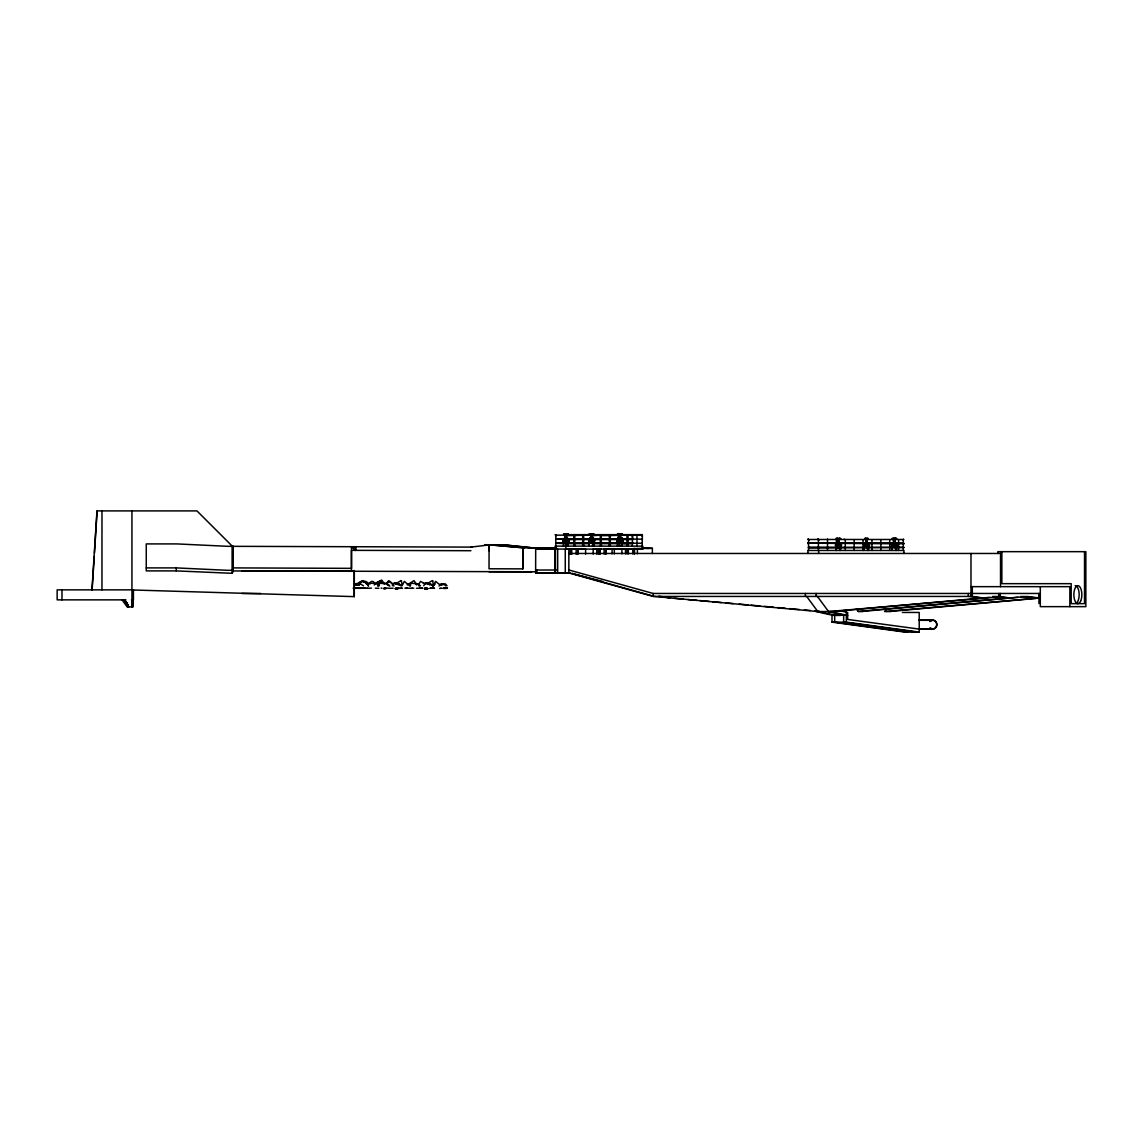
<?xml version="1.0" encoding="UTF-8"?>
<svg xmlns="http://www.w3.org/2000/svg" width="1143" height="1143" viewBox="0 0 1143 1143"><rect width="100%" height="100%" fill="white"/><g stroke="black" fill="none" stroke-linecap="round" stroke-linejoin="round"><path stroke-width="1.5" d="M131.945 589.959L354.273 596.632L354.287 570.528M632.393 535.996L632.665 534.667M642.137 535.167L642.237 535.996L642.395 534.653L566.685 534.653M354.544 571.3L233.101 570.943L232.115 573.3L232.115 546.311L233.172 546.354L233.101 570.943L232.115 573.3L176.251 570.9L146.261 570.9L146.261 543.911L176.865 543.911L227.686 546.311L472.159 547.111M354.273 596.632L354.301 570.743M351.472 571.343L351.472 546.74L355.573 546.754L355.559 550.354L351.472 550.34L351.472 568.342L233.115 567.9L232.115 570.3L227.114 570.3L176.251 567.9L146.261 567.9M489.075 550.783L489.09 544.782L524.094 547.868L489.09 544.782L489.018 568.771L522.837 568.871L522.894 547.883L556.112 547.997M554.869 573.043L554.941 549.069L556.284 549.054L535.696 549.054L535.624 573.043L556.227 573.043M577.744 554.084L577.744 548.954L576.629 548.954M606.061 553.898L606.076 548.754L604.947 548.769M634.394 553.712L634.408 548.569L633.279 548.583M637.365 553.769L637.451 548.511L643.552 548.426M652.353 553.569L652.382 548.326L646.066 548.283M618.892 543.139L618.306 541.682L618.963 542.282A1.629 1.457 -83.5 0 0 620.149 542.096L622.706 541.068L621.278 541.296M568.6 541.596L568.757 540.053M592.645 539.282L593.06 538.196L594.389 541.282L592.688 541.653M593.246 542.096L591.817 542.096A1.629 1.457 -83.5 0 1 590.645 542.282L589.817 541.511L589.702 543.139M592.731 539.739L594.36 539.782M621.235 539.167L621.406 538.024M621.678 538.882L622.606 541.253M839.591 543.439A1.714 1.529 -90 0 1 841.519 545.097A1.714 1.529 -90 0 1 839.591 546.754L840.548 545.097L839.548 544.254M836.105 544.539L835.933 545.897L837.448 546.611A1.629 1.457 -83.5 0 0 838.633 546.44L840.962 545.682L839.991 542.711M838.991 543.682L840.076 543.825L840.148 542.711M867.508 546.411C867.808 547.754 869.894 542.896 866.623 546.44A1.629 1.457 -83.5 0 1 865.451 546.611A1.657 1.472 -90 0 1 863.594 545.925L863.837 545.997A1.657 1.472 -90 0 0 865.737 546.597A1.657 1.472 -90 0 0 866.494 544.539A1.657 1.472 -90 0 0 864.722 543.496L864.994 543.496M869.151 545.797L867.18 545.768L867.223 547.483M868.794 544.254L868.723 545.897M897.155 545.754C897.626 545.611 894.726 543.111 896.398 542.711M895.998 542.711L896.126 543.711L896.269 542.711M632.55 535.653L632.336 546.14M642.309 539.139L621.835 539.139M642.395 535.653L642.18 546.14M377.819 585.93L377.347 583.859L370.132 583.073L367.903 583.587L368.232 585.802M91.969 589.859L96.969 510.907L196.967 510.907L233.472 547.368M92.126 589.859L94.24 556.527M94.469 553.012L97.126 510.907M563.985 543.139C564.813 537.039 562.842 542.739 565.299 540.382M591.817 535.724L591.574 534.195L592.96 533.81L589.231 533.81M591.574 536.953C589.874 531.995 599.518 534.595 589.202 534.038M618.034 543.139L617.677 539.639M836.519 547.483L836.619 545.854L837.505 545.868M839.505 538.339L838.362 538.796L840.862 538.482L836.019 538.41L838.491 538.71L838.376 541.982L837.876 540.168L838.791 539.91L837.948 539.825M864.522 547.483L864.622 545.854L865.508 545.868M892.512 547.483L892.626 545.854L893.497 545.868M894.498 541.268L894.412 538.696L894.512 539.796M591.66 534.81L591.674 537.467L591.074 535.653M620.006 536.796C618.949 534.61 623.049 533.495 617.549 533.638M838.576 541.653L838.362 538.796L839.605 538.453M893.312 538.482L896.841 538.453L892.026 538.41L894.412 539.025M894.483 538.839L894.355 539.467M377.776 585.116L377.833 584.387L377.704 585.673M565.328 542.339A1.629 1.457 -83.5 0 0 566.099 542.096L567.685 541.539L567.442 539.925M592.96 539.81C593.989 539.725 592.631 543.182 593.903 540.067M839.976 545.868C840.476 543.354 840.862 544.84 839.319 545.883M566.214 539.253L566.085 538.382M621.835 542.825C642.752 541.968 629.221 544.811 621.835 543.654M642.18 543.739L642.18 542.739M600.675 538.724L555.655 539.039L564.699 539.31L563.099 540.067L564.671 542.268M591.617 534.31L590.259 533.881L591.588 534.31M620.135 536.953C616.306 532.338 628.664 534.024 617.52 533.867M894.44 538.753L895.669 538.453L893.197 538.453M619.949 534.01L620.006 535.353M838.433 538.796L837.062 538.41L838.39 538.839M379.39 584.516L379.019 585.816M368.56 585.945C366.503 581.787 359.745 578.387 357.773 584.945M568.1 541.139L567.442 541.539L567.414 539.982M896.069 547.483C895.255 544.068 898.027 544.225 894.626 546.44A1.629 1.457 -83.5 0 1 893.455 546.611L893.097 545.868M564.499 538.382L564.228 539.239M564.256 542.182L565.714 541.596M565.285 541.411L565.656 539.925L564.428 539.253A1.657 1.472 -90 0 0 563.07 541.596A1.657 1.472 -90 0 0 565.628 541.596L565.685 541.611A1.657 1.472 -90 0 0 564.356 539.11L564.585 539.225M567.485 541.896L568.671 541.511M589.102 539.839L589.517 541.582L591.317 541.239A1.657 1.472 -90 0 0 590.445 538.982M589.331 539.139A1.657 1.472 -90 0 0 589.031 541.753A1.657 1.472 -90 0 0 591.345 541.411L591.517 539.896M592.788 538.924A1.714 1.529 -90 0 1 594.703 540.582A1.714 1.529 -90 0 1 592.788 542.239L593.203 541.653L593.274 543.139M618.263 541.739L618.763 541.753A3.829 1.614 -86.8 0 1 618.263 541.611L618.506 541.711M618.234 535.653L618.763 539.025M618.12 541.539L619.649 541.239A1.657 1.472 -90 0 1 617.12 541.239A1.657 1.472 -90 0 1 618.392 538.753A1.657 1.472 -90 0 1 619.677 541.239L619.82 539.639L618.406 538.024M621.492 541.953L621.592 543.139M837.848 543.668A1.657 1.472 -90 0 1 838.319 546.054A1.657 1.472 -90 0 1 836.162 546.368A1.657 1.472 -90 0 1 836.062 543.925L836.119 544.282M840.391 542.711L840.019 543.868M864.179 545.797L866.294 545.883M866.194 544.254L866.108 544.468A1.657 1.472 -90 0 1 865.494 546.597L864.751 545.94A3.829 1.614 -86.8 0 0 864.951 546.011L864.722 545.883M864.465 543.568L865.122 542.711L866.108 544.468A1.657 1.472 -90 0 0 864.494 543.496M866.065 545.883L866.28 544.297M867.48 546.483L867.151 546.711M894.297 544.339L893.24 546.54L892.169 545.797M892.04 544.254L892.083 545.654M894.169 544.554L893.197 543.725M896.941 544.425L896.283 545.64M565.928 535.996L565.956 537.153L565.828 536.324M837.805 545.682L837.205 543.725M632.179 535.167L632.779 539.639L632.108 538.724L618.977 538.91M379.462 583.173L386.948 583.344L389.92 586.116M565.542 537.653L565.342 535.838L566.099 535.924M619.592 537.296L619.42 535.153M619.892 537.296L620.506 535.481L619.392 535.481M866.908 542.025L866.108 541.868M894.097 541.868L894.083 539.91L894.755 541.868M865.751 545.468L865.822 544.711M565.299 539.996C564.599 543.482 563.228 538.453 564.099 541.368M591.088 541.139L591.431 541.411A1.657 1.472 -90 0 1 589.359 541.853A1.657 1.472 -90 0 1 589.259 539.41M618.634 538.024L618.577 538.91M836.976 546.525L836.905 545.911A3.829 1.614 -86.8 0 1 836.747 545.94L836.547 545.811M386.791 583.116L389.163 580.873L393.806 584.616M617.691 540.01C617.834 540.196 619.563 541.125 618.006 539.725M619.035 540.782L618.549 539.625M896.426 545.468L895.54 544.254M867.466 543.682L866.251 543.568L866.38 542.711M369.832 583.816L370.132 582.93L370.232 583.787M387.134 583.387L388.063 581.316M402.193 585.687L404.308 581.373L409.994 586.102M433.483 585.687L435.597 581.373L440.569 585.359M617.177 539.839L617.834 539.153M567.128 534.267L565.842 534.381L565.714 537.324M591.545 536.267L591.688 536.624M866.494 540.896L866.494 538.71L865.251 538.453M894.469 540.896L894.355 541.425M392.42 585.73L393.849 583.173L399.664 584.273C400.179 585.988 402.35 586.388 401.564 584.502M423.696 585.73L425.753 583.073L430.954 584.273L432.94 585.788L432.84 584.502M418.781 584.344L420.567 581.373L423.853 583.244M621.506 538.024L621.621 539.096M622.464 541.01C621.221 537.696 621.906 543.154 621.706 539.739M837.219 546.383L838.09 545.625M840.734 544.511L840.705 545.268M895.555 546.354L895.683 546.625A1.714 1.529 -90 0 0 897.512 545.097A1.714 1.529 -90 0 0 895.598 543.439M896.812 545.883L895.54 545.94L897.126 545.668M567.185 534.224C564.428 535.095 566.128 534.995 568.314 534.01M866.423 540.782L866.394 541.411M618.12 540.996L619.349 540.368L618.206 539.725M358.473 584.945L362.574 580.601L365.474 582.373L364.731 581.973C371.104 587.588 367.474 579.272 362.617 581.716M632.636 535.153L602.361 535.653M641.58 535.153L642.237 535.996M356.659 584.544L359.974 583.644L363.503 585.816M439.112 586.073C439.955 582.587 444.27 583.602 445.784 585.973M564.056 540.225L564.085 540.982M618.92 540.953L619.192 539.967L618.177 539.639M358.188 584.987L359.602 583.53L357.202 583.559M358.545 584.987L359.602 583.787M359.645 584.287L359.059 584.987L360.574 582.673M565.956 535.453L566.271 537.653M591.131 535.724L591.974 535.395L591.988 537.467M619.449 535.553L620.306 535.21L620.306 537.296M838.462 539.71L838.991 541.739L837.948 542.025M865.937 540.253L866.908 539.825M866.237 540.253L866.237 541.653L866.423 539.71L866.923 540.253M894.926 541.653L894.183 540.168M440.226 584.673L443.47 584.559M355.987 584.573L359.502 583.573M356.259 584.573L356.987 583.673M593.388 541.253L593.588 540.139L592.645 540.039M374.304 584.945L377.004 582.43M407.222 584.945L414.009 580.601L416.423 584.359M433.183 585.973L435.126 584.059M356.773 588.188L353.873 588.445M567.614 541.439L567.557 540.053M589.588 541.168L590.488 541.339L590.402 539.867M619.163 540.953L618.063 541.125M840.148 545.783L839.562 544.339M441.069 584.716L445.313 583.83L447.013 585.73M632.393 539.625L632.436 538.71M395.821 583.673L401.079 580.601L402.15 584.13M427.096 583.673L432.354 580.601L433.426 584.13M593.903 540.739L594.303 540.025M565.085 541.311L564.013 541.482M355.844 583.744L358.702 583.559M375.004 584.202L376.276 583.159M413.752 588.188L411.009 588.302M359.188 588.202L364.046 588.102M361.202 588.002L360.131 588.159M447.342 588.316L443.941 588.445M376.361 582.944L381.648 580.072L384.448 583.844M402.507 588.188L395.707 588.531M424.624 588.031L425.267 588.059M443.327 588.316L446.942 588.188M389.106 588.302L393.149 588.188M590.488 541.339L589.817 541.168M433.94 588.188L429.697 588.302M808.43 547.154L808.601 548.126L904.07 547.426L808.544 547.126L808.715 548.097M903.37 542.796L903.913 543.739L903.37 542.796L807.715 543.196L903.427 543.797M410.223 588.188L406.008 588.302M593.16 541.339L593.56 540.139M619.02 541.082L618.263 541.125M837.09 545.868L837.205 544.382M865.094 545.868L865.48 544.668M896.369 545.783L895.626 545.883M377.504 582.201L381.019 580.601L383.519 583.473M565.756 542.839L565.756 543.639M632.108 538.724L632.008 539.539L621.835 539.553M385.148 588.159L384.234 588.316L385.948 588.331M839.462 545.811L840.076 547.483M358.059 583.53L355.673 585.43M632.336 543.739L632.436 542.811M385.577 588.202L384.619 588.145M385.991 588.588L383.991 588.674M439.598 588.474L440.598 588.216M356.573 588.188L358.488 588.188M357.716 588.131L359.559 588.188M637.394 548.526L633.908 548.54M407.494 584.116L409.923 583.959M808.187 543.797L808.13 542.796M903.556 547.14L903.499 548.126M621.349 541.211L621.906 539.967M564.556 539.967L564.913 540.053M895.54 544.339L896.469 545.068M355.202 588.174L354.373 588.045M406.879 588.159L407.594 588.102M361.259 588.159L360.459 588.102L362.731 588.031M411.666 588.345L412.394 588.216M565.828 534.881L563.513 533.967L568.328 534.11M838.505 541.268L838.362 540.41M866.494 539.453L866.494 538.939M866.323 539.225C872.809 537.224 858.779 539.167 867.68 538.453L866.465 539.196M353.53 588.474L354.344 588.345M400.793 588.159L401.622 588.102M362.188 588.174L364.46 588.174M396.85 588.588L395.492 588.674L399.207 588.216M430.568 588.159L431.497 588.102M864.78 545.368L864.951 544.639M838.433 540.525L838.462 540.896M387.234 588.159L388.191 588.102M404.865 588.159L405.836 588.102M989.938 597.303L834.519 611.405M993.11 596.875L996.296 596.446M1017.942 597.303L862.522 611.405M1021.113 596.875L1024.285 596.446M431.954 588.188L434.497 588.302M470.902 547.111L490.347 544.782M446.77 588.288L443.055 588.302M619.892 538.024L619.777 538.867L620.92 538.91M397.564 588.602L395.907 588.588L398.564 588.316M353.687 588.188L355.502 588.131M556.312 570L535.638 570.043L536.981 570.028M395.149 588.745L397.678 588.531L396.092 588.645M427.882 588.602L424.582 588.559L427.568 588.674M354.659 587.831L353.916 587.888M378.847 588.302L375.333 588.188M998.982 593.46L998.982 596.446L987.866 597.946L828.546 611.548L817.431 596.446M858.207 611.391L1026.971 596.446L1039.416 597.946L1039.416 593.46L653.153 593.46L568.843 569.971M884.539 611.548L1039.701 597.946M890.511 611.405L1039.43 598.103M422.753 588.302L416.481 588.216M447.47 588.145L446.656 588.202M420.695 588.302L419.452 588.188M360.859 588.302L357.916 588.331M424.667 588.702L425.953 588.445M395.335 588.659L397.15 588.616M427.696 588.616L426.082 588.445L426.996 588.531M387.777 585.087L388.777 585.059L387.577 585.073M652.382 548.326L642.337 548.411M363.103 588.231L361.674 588.188L364.888 588.159M358.788 588.202L363.66 588.174M427.368 588.316L426.268 588.031M424.624 588.745L426.81 588.574M867.494 545.983L868.08 547.483M351.472 546.74L355.559 550.354L355.573 546.754M531.995 547.783L503.091 544.782L531.938 547.783M647.124 548.369L649.367 548.326L642.166 548.269M577.215 548.926L584.016 548.883M605.547 548.74L614.048 548.683M570.3 572.814L535.624 573.043L536.981 573.043M397.035 588.274L395.792 588.159M601.261 549.011L599.689 549.011L599.689 554.126M605.719 554.112L605.719 549.011L604.147 549.011L604.147 554.126M629.922 548.84L628.35 548.84L628.35 553.955M624.092 548.783L634.379 548.84L634.379 553.941M571.7 554.312L571.7 549.212L577.729 549.197L577.729 554.298M354.201 546.754L353.387 546.754M564.899 535.153L555.798 535.153L555.798 546.14M642.295 535.153L565.642 535.153L565.642 546.14M564.413 535.253L565.585 535.696M591.145 535.31L592.103 535.31M565.428 535.495L566.385 535.495M565.342 535.838L566.471 535.838L566.471 537.396M566.814 535.653L592.746 535.053M593.474 535.653L600.675 535.153M620.692 536.81L619.206 536.81L620.706 536.839M590.86 537.01L592.388 537.01M565.142 537.21L566.671 537.21M590.86 537.139L592.203 536.981M565.142 537.324L566.671 537.324M591.145 537.51L592.103 537.51M619.463 537.324L620.435 537.324M565.428 537.696L566.385 537.696M590.86 537.767L592.388 537.767L590.86 537.867M619.192 537.696L620.706 537.696M565.142 537.953L566.671 537.953M565.142 538.067L566.457 537.953M590.188 538.196L589.659 539.039L589.917 538.196M592.946 538.196L593.588 539.039M617.72 538.182L622.178 538.182M565.528 538.382L566.285 538.382L565.728 539.239M589.402 538.353L593.86 538.353M617.72 538.41L622.178 538.41M563.685 538.539L568.128 538.539M589.402 538.596L593.86 538.596M617.72 538.696L622.178 538.696M602.361 538.724L618.634 538.867M556.012 539.139L568.128 539.053M568.5 539.139L589.659 539.139M600.675 539.139L593.331 538.967M602.361 539.139L618.006 539.139M567.314 539.239L567.371 538.382M843.834 539.353L844.82 539.353M568.5 539.553L589.659 539.553M593.474 539.553L600.675 539.553M602.361 539.553L618.006 539.553M893.955 539.825L894.912 539.825M866.994 541.739L866.994 540.168L865.88 540.168L865.88 541.739M893.869 540.168L894.983 540.168M617.091 540.739L617.206 540.739A1.657 1.472 -90 0 0 619.677 541.582A1.657 1.472 -90 0 0 619.006 538.81A1.657 1.472 -90 0 0 617.206 540.839M837.676 541.539L839.191 541.539M867.18 541.539L865.68 541.539L867.194 541.653M837.676 541.653L839.119 541.496M893.955 542.025L894.912 542.025M837.676 542.282L839.191 542.282L837.719 542.282M867.194 542.282L865.68 542.282L867.18 542.425M838.062 543.568L838.805 542.711M866.251 542.711L866.808 543.568M868.394 542.711L868.166 543.568M894.483 542.711L894.055 543.568M564.685 542.825L555.641 543.239L564.685 543.654M566.814 542.825L589.659 542.825M593.474 542.825L600.675 542.825M602.361 542.825L618.449 542.825M632.336 543.239L642.18 543.239M836.205 543.111L840.662 543.111M864.208 543.111L868.666 543.111M892.197 543.111L896.655 543.111M836.205 543.382L840.662 543.382M864.208 543.382L868.666 543.382M892.197 543.382L896.655 543.382M566.814 543.654L589.659 543.654M593.474 543.654L600.675 543.654M602.361 543.654L618.006 543.654L618.006 542.825M838.805 543.568L838.19 542.711M839.876 543.697L840.276 542.711M486.175 544.725L484.918 544.725L504.334 544.782M838.219 545.44L838.319 545.44A1.657 1.472 -90 0 0 836.49 543.496M894.212 545.44L894.326 545.44A1.657 1.472 -90 0 0 892.497 543.496M535.696 549.054L642.852 549.14L642.852 546.14L555.127 546.14L555.127 549.14L556.384 549.14M568.843 553.469L999.168 553.469M489.004 571.771L531.924 571.757M970.979 586.659L1069.848 586.659L1069.848 606.647M371.475 588.102L367.417 588.302M381.09 588.102L381.948 588.159M421.61 588.102L422.567 588.159M440.869 588.216L441.655 588.102M395.907 588.588L397.793 588.588M241.759 593.474L260.747 593.474M557.67 549.14L557.67 572.929L568.843 572.957L653.153 596.446L972.307 596.446L983.423 597.946M992.753 596.446L1011.426 597.946M1020.742 596.446L1036.73 597.946M125.859 599.861L57.15 599.861L57.15 589.859L132.931 589.859L132.931 606.862L127.116 606.862L122.115 599.861M131.431 599.861L133.431 599.861L133.431 589.859M834.776 611.548L816.002 611.548L833.333 615.448M862.779 611.548L858.322 611.548L856.55 609.133M890.768 611.548L886.325 611.548L884.553 609.133M902.384 612.448L919.215 612.448L919.215 632.093L904.885 632.093L832.004 622.135L832.004 615.148L846.334 615.148M840.505 615.448L836.019 615.448L818.688 611.548M918.986 620.106L932.845 620.106M918.986 620.306L932.845 620.306M832.004 622.135L846.334 622.135L919.215 632.093M918.986 628.893L932.845 628.893M918.986 629.093L932.845 629.093M627.064 553.898L627.064 548.783L622.649 548.783L612.091 548.783L612.091 553.884M632.965 548.84L634.379 548.84M604.318 549.011L605.719 549.011M565.999 549.14L570.414 549.154L570.414 554.255M576.315 549.197L577.729 549.197M593.931 549.011L598.346 549.026L598.346 554.126M383.534 588.588L385.177 588.588M530.723 547.797L556.484 547.854M552.255 549.04L553.612 549.054M355.03 550.354L470.902 550.712M242.073 570.928L537.181 571.786M384.177 588.073L386.163 588.073M257.146 570.971L319.811 571.2M355.916 583.559L358.616 584.502M366.046 583.559L368.603 584.616M558.57 572.929L563.656 572.986M570.386 573.029L564.371 572.929M641.58 548.211L644.609 548.254M388.249 581.373L390.663 582.344L393.964 586.102M353.216 588.159L357.345 588.202M361.874 588.202L360.402 588.274M867.637 545.883L868.08 544.382M674.513 598.346L683.428 599.146M687.886 599.546L696.816 600.346M700.016 600.632L709.389 601.461M712.36 601.732L721.29 602.532M725.619 602.918L733.192 603.59M739.135 604.118L748.065 604.918M751.037 605.19L759.952 605.976M764.424 606.376L773.34 607.176M777.811 607.576L785.241 608.247M789.699 608.633L799.143 609.476M804.386 609.948L810.344 610.476M814.802 610.876L819.26 611.276M361.931 588.145L362.545 588.174M997.625 596.446L1008.74 597.946M969.621 596.446L980.737 597.946M919.215 629.093L847.663 619.435L847.663 612.448L839.476 610.605M916.529 632.093L843.648 622.135L843.648 615.148L827.646 611.548M907.571 632.093L834.69 622.135L834.69 615.148M866.408 539.025L865.194 538.453M358.431 583.573L359.345 583.73M386.32 583.859L378.933 583.173L378.804 585.83M363.86 588.059L364.688 588.202M355.444 588.059L356.273 588.202M353.73 588.059L354.187 588.145M433.468 588.216L434.211 588.345M366.16 583.53L367.846 584.544M591.374 541.425L591.431 541.411A1.657 1.472 -90 0 0 591.045 539.139M621.106 542.053A1.714 1.529 -90 0 0 623.021 540.182A1.714 1.529 -90 0 0 620.735 538.924L620.106 538.867M567.471 542.182L567.485 542.311A1.714 1.529 -90 0 0 567.628 539.11L567.642 538.382M830.332 611.548L847.663 615.448M416.909 583.787L410.866 583.173L410.451 585.73M420.538 585.73L415.952 583.459L416.595 584.987M602.547 581.444L571.871 573.415L654.496 596.446L817.802 611.548L806.687 596.446M658.782 596.16L670.041 597.946L666.64 597.046M388.891 585.73L387.948 585.03M367.56 588.174L365.631 588.031M428.139 584.002L425.753 583.073L429.311 584.473M396.85 584.002L398.021 584.473L394.464 583.073L395.264 583.416M564.228 541.482L565.242 540.525M620.463 538.953L620.506 538.982A1.714 1.529 -90 0 1 622.749 539.967A1.714 1.529 -90 0 1 621.278 542.125M418.409 584.187L416.238 584.216M836.99 543.496L836.805 543.511A1.657 1.472 -90 0 1 837.49 543.496M399.293 584.302L401.364 585.573L399.636 585.03M589.817 541.511L589.945 541.611A3.829 1.614 -86.8 0 0 590.345 541.696M893.212 544.382L892.726 545.883A3.829 1.614 -86.8 0 0 893.34 545.983M424.153 583.43L423.167 582.587L424.81 584.287M387.348 584.487L386.748 583.787L387.206 584.516M641.852 543.111L641.852 543.368M866.994 540.168L866.08 539.91M566.471 535.838L565.528 537.367M355.887 584.287L356.345 584.945L355.587 584.287M127.945 606.862L124.573 599.861M124.787 599.861L128.373 606.862M125.73 601.261L128.502 606.862L126.644 602.661M126.887 602.661L128.788 606.862M401.564 581.101L401.407 580.687M432.683 580.687L432.883 581.087M374.961 584.287C375.275 582.516 371.875 579.744 370.118 582.487L370.118 583.116M567.485 541.653L567.557 543.139M895.183 545.768L895.212 547.483M839.176 545.768L839.219 547.483M620.692 541.439L620.735 543.139M592.374 541.439L592.417 543.139M566.657 541.439L566.699 543.139M132.674 599.861L132.802 606.862M1084.521 551.669L1084.521 603.647L1071.191 603.647L1071.191 583.659L1001.854 583.659L1001.854 551.669M1040.301 586.659L1040.301 606.647L1085.85 606.647L1085.85 551.669L997.839 551.669L997.839 553.469M1038.958 593.46L1038.958 603.647M1000.525 551.669L1000.525 586.659M1000.311 593.46L1000.311 596.446M972.307 586.602L972.307 596.446M970.979 553.469L970.979 596.446M968.292 593.46L968.292 596.446M903.956 553.469L903.956 550.469L807.887 550.469L807.887 553.469M903.284 550.469L903.284 539.482L808.558 539.482L808.558 550.469M898.612 539.982L898.612 550.469M896.626 550.469L896.626 547.483L891.954 547.483L891.954 550.469M895.569 547.483L895.569 550.469M894.683 540.168L894.683 541.739M894.683 542.711L894.612 543.568M894.212 542.711L894.255 543.568M893.44 539.482L893.44 544.197M892.969 542.711L892.897 543.568M892.726 543.568L892.697 542.711L892.597 543.568M889.725 539.982L889.725 550.469M880.839 539.982L880.839 550.469M871.952 539.982L871.952 550.469M868.637 550.469L868.637 547.483L863.951 547.483L863.951 550.469M867.994 542.711L867.894 543.568M867.566 547.483L867.566 550.469M866.68 540.168L866.68 541.739M866.651 542.711L866.68 543.568M864.965 542.711L864.865 543.568M864.565 542.711L864.594 543.568M863.065 539.982L863.065 550.469M854.178 539.982L854.178 550.469M846.334 612.148L846.334 622.135M845.291 539.982L845.291 550.469M840.634 550.469L840.634 547.483L835.947 547.483L835.947 550.469M839.562 547.483L839.562 550.469M838.676 542.711L838.605 543.568M838.462 542.711L838.405 543.568M838.176 540.168L838.176 541.739M836.99 543.568L836.476 542.711L836.619 543.568M836.89 542.711L836.876 543.568M836.405 539.982L836.405 550.469M827.503 538.982L827.503 550.469M818.631 550.469L818.631 553.469M818.402 539.482L818.402 550.469M816.102 593.46L816.102 596.446M805.358 593.46L805.358 596.446M653.153 593.46L653.153 596.446M636.965 535.153L636.965 546.14M632.808 548.84L632.808 553.955M628.078 535.153L628.078 546.14M626.907 535.153L627.121 546.14M625.492 548.783L625.492 553.884M622.149 546.14L622.149 543.139L617.463 543.139L617.463 546.14M621.906 538.024L621.906 538.867L621.763 538.024M621.906 548.783L621.906 553.884M621.078 543.139L621.078 546.14M620.32 538.024L620.32 538.867L620.12 538.024M620.206 535.481L620.206 537.039M619.692 535.481L619.692 537.039M619.192 535.153L619.192 546.14M617.992 538.024L617.992 538.867M614.32 548.783L614.32 553.884M610.305 535.153L610.305 546.14M609.562 538.724L609.562 539.553M609.562 542.825L609.562 543.654M609.348 535.653L609.348 538.724M609.348 539.553L609.348 542.825M609.348 543.654L609.348 546.14M609.119 538.724L609.119 539.553M609.119 542.825L609.119 543.654M601.189 535.153L601.418 546.14M600.232 535.153L600.461 546.14M600.018 548.997L600.018 554.098M596.775 549.011L596.775 554.112M593.831 546.14L593.831 543.139L589.145 543.139L589.145 546.14M593.36 538.196L593.431 539.039M593.188 549.011L593.188 554.112M592.76 543.139L592.76 546.14M592.531 535.053L592.531 546.14M592.003 539.039L591.26 538.196L591.402 539.039M591.874 538.196L591.845 539.039M591.603 538.196L591.574 539.039M591.345 535.153L591.374 537.21M585.602 549.011L585.602 554.112M583.644 535.153L583.644 546.14M582.673 535.653L582.673 538.724M582.673 539.553L582.673 542.825M582.673 543.654L582.673 546.14M582.459 538.724L582.459 539.553M582.459 542.825L582.459 543.654M576.158 549.212L576.158 554.312M574.743 534.653L574.743 546.14M574.015 538.724L574.015 539.553M574.015 542.825L574.015 543.654M573.786 534.653L573.786 546.14M568.843 549.14L568.843 572.957L570.414 572.972L555.441 572.929L555.441 549.14M568.114 546.14L568.114 543.139L563.428 543.139L563.428 546.14M567.042 543.139L567.042 546.14M565.885 538.382L565.756 539.553M565.871 546.14L565.871 549.14M565.256 549.14L565.256 572.957M564.899 534.653L564.899 538.724M564.171 538.382L564.071 539.239M522.837 547.883L522.837 568.871M233.172 546.354L233.172 567.9M176.251 567.9L176.251 570.9M132.117 599.861L132.117 606.862M131.945 510.907L131.945 606.862M101.97 510.907L101.97 589.859M61.979 589.859L61.979 599.861M930.131 621.563A4.301 3.843 90 0 1 935.317 621.306A4.301 3.843 90 0 1 936.003 627.064A4.301 3.843 90 0 1 930.931 628.321M930.002 621.421A4.501 4.029 90 0 1 935.703 621.421A4.501 4.029 90 0 1 935.703 627.778A4.501 4.029 90 0 1 930.002 627.778M1075.163 585.659A9.001 4 90 0 1 1079.135 593.474A9.001 4 90 0 1 1076.206 603.347M592.56 538.924A1.714 1.529 -90 0 1 594.474 540.582A1.714 1.529 -90 0 1 592.56 542.239M568.228 539.282A1.714 1.529 -90 0 1 567.457 542.482M838.333 545.382A1.657 1.472 -90 0 1 836.033 546.454A1.657 1.472 -90 0 1 836.133 543.668M839.362 543.439A1.714 1.529 -90 0 1 841.291 545.097A1.714 1.529 -90 0 1 839.362 546.754M868.751 543.611A1.714 1.529 -90 0 1 869.194 546.14A1.714 1.529 -90 0 1 866.908 546.311M867.594 543.439A1.714 1.529 -90 0 1 868.38 543.439M867.366 543.439A1.714 1.529 -90 0 1 869.266 545.325A1.714 1.529 -90 0 1 866.994 546.583M894.326 545.382A1.657 1.472 -90 0 1 892.026 546.454A1.657 1.472 -90 0 1 892.14 543.668M895.355 543.439A1.714 1.529 -90 0 1 897.284 545.097A1.714 1.529 -90 0 1 895.355 546.754M892.897 539.496L893.94 539.225L892.983 539.482M892.897 547.354L892.897 547.354M903.642 539.439L902.87 539.91L903.656 539.31M817.559 543.196L818.445 543.396L817.559 543.196M817.974 547.526L818.859 547.726L817.974 547.526M556.384 539.139L556.384 539.139M556.384 543.239L556.384 543.239M631.75 543.139L631.75 543.139M589.288 540.353L589.288 540.353M836.09 544.882L836.09 544.882M864.094 544.882L864.094 544.882M892.083 544.882L892.083 544.882M555.312 534.795L556.212 535.581L555.312 534.795M808.072 539.125L808.973 539.91L808.072 539.125M817.931 539.125L818.817 539.91L817.931 539.125M590.688 541.253L590.517 541.339M419.895 585.573L418.809 585.616L419.895 585.573M432.64 585.573L430.582 584.302L432.64 585.573M642.166 538.639L641.737 539.639L642.195 538.71M563.156 541.096L563.056 541.096A1.657 1.472 -90 0 1 564.971 539.167A1.657 1.472 -90 0 1 565.628 541.939A1.657 1.472 -90 0 1 563.156 541.196M895.198 541.539L893.669 541.539L895.126 541.496M895.198 542.282L893.669 542.282L895.14 542.282M429.497 583.859L428.182 583.602L430.397 584.187L429.497 583.859M398.207 583.859L396.892 583.602L399.107 584.187L398.207 583.859M427.682 583.587L426.925 583.301L429.939 584.745L427.682 583.587M396.407 583.587L395.635 583.301L398.664 584.745L396.407 583.587M364.86 582.416L364.031 581.973L364.774 582.373M128.002 606.862L124.03 599.861L128.045 606.862M432.911 582.273L432.911 582.273M401.622 582.273L401.622 582.273M432.826 582.916L432.826 582.916M401.55 582.916L401.55 582.916M1080.678 601.018A9.001 4 -90 0 0 1078.892 585.959A9.001 4 -90 0 0 1073.991 596.989A9.001 4 -90 0 0 1080.678 601.018"/></g></svg>
